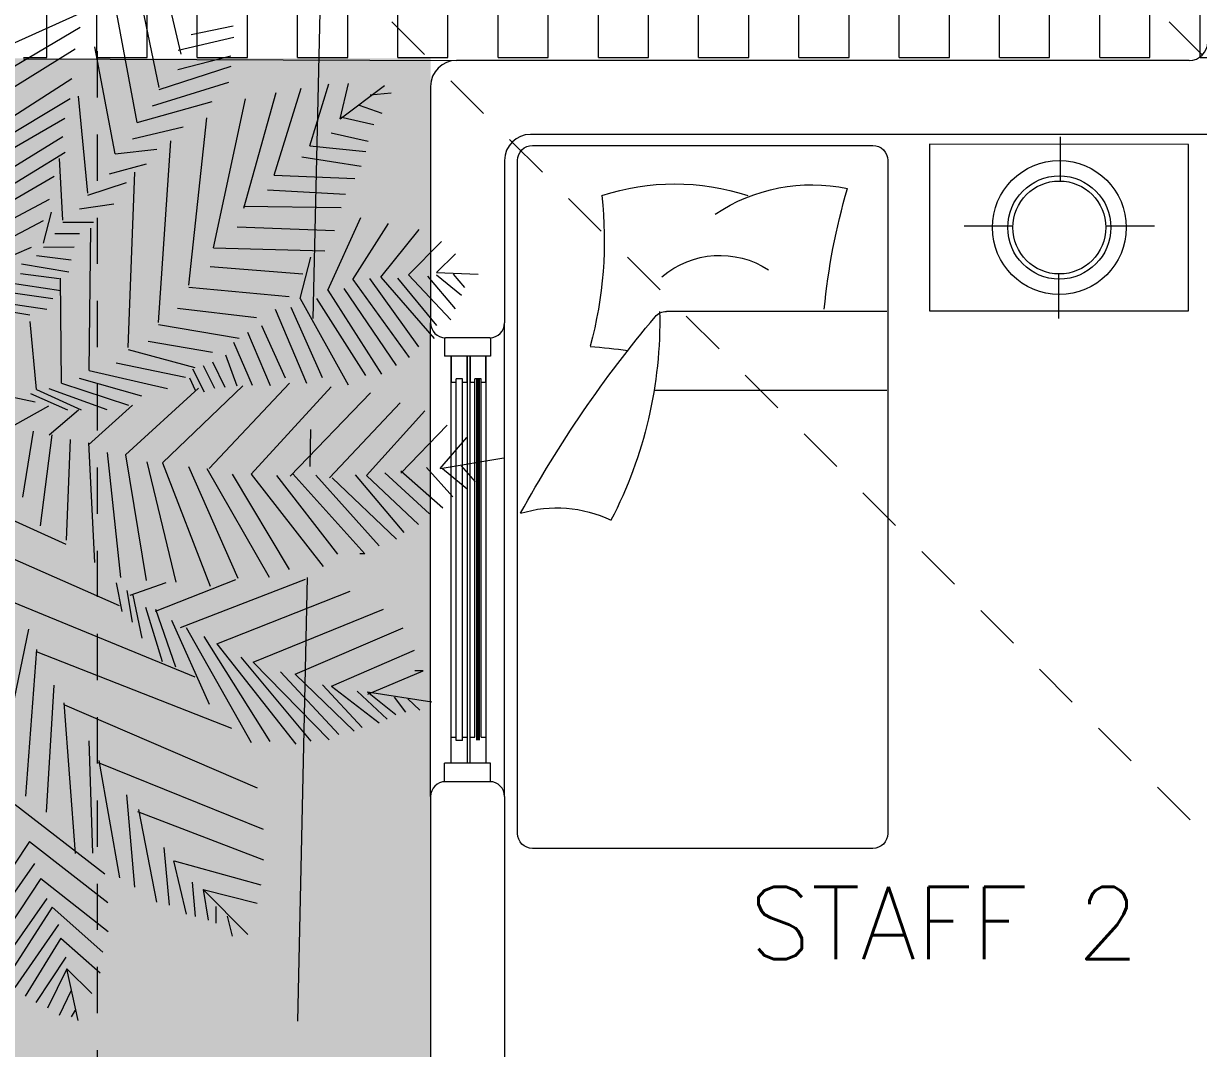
# Model space of a CAD drawing. Header units: metres. Extents: x 8 to 2416, y -346 to 476.
# Drawn here: x 26.852 to 30.027, y 36.683 to 39.454 of the extents above; entities that cross this region are included whole.
import ezdxf

# ---------------------------------------------------------------- set-up
doc = ezdxf.new("R2010")
doc.units = ezdxf.units.M
for name, pattern in [('0', [0]), ('ACAD_ISO10W100', [18, 12, -3, 0, -3]), ('HIDDEN2', [0.1875, 0.125, -0.0625])]:
    doc.linetypes.add(name, pattern=pattern)
doc.layers.get('0').update_dxf_attribs({"color": 250, "linetype": '0', "lineweight": 20})
for name, color, linetype, lineweight in [('A-DOOR', 35, 'Continuous', 5), ('A-WALL', 250, 'Continuous', 20), ('ARBOLES', 86, 'Continuous', 0), ('baños', 140, 'Continuous', 0), ('MOBILIARIOS', 252, 'Continuous', 0), ('piscina', 131, 'Continuous', 0), ('piso', 253, 'Continuous', 0), ('textos', 7, 'Continuous', 0)]:
    doc.layers.add(name, color=color, linetype=linetype, lineweight=lineweight)
for name, color, linetype, lineweight, true_color in [('grama', 7, 'Continuous', 0, 0x698c45), ('SOLAR', 7, 'ACAD_ISO10W100', 9, 0xff1414), ('Techos 1', 7, 'HIDDEN2', 9, 0x42391a)]:
    doc.layers.add(name, color=color, linetype=linetype, lineweight=lineweight, true_color=true_color)
doc.layers.add('hatch piso', color=253, linetype='Continuous', lineweight=0, transparency=0.7)
doc.styles.get("Standard").update_dxf_attribs({"font": 'arial.ttf', "height": 0.1875})

# ---------------------------------------------------------------- blocks, each defined once
blk = doc.blocks.new('palma a')
at = {"layer": 'ARBOLES', "color": 87, "true_color": 0x4f6a34}
for p, q in [((1165.9746, 93.3723), (1165.9068, 93.6618)), ((1165.901, 93.2611), (1165.8329, 93.592)), ((1165.3965, 93.4017), (1165.6472, 93.5144)), ((1165.8275, 93.143), (1165.7591, 93.5085)), ((1165.3825, 93.312), (1165.6369, 93.4622)), ((1166.0086, 93.4386), (1166.1484, 93.4667)), ((1165.9652, 93.386), (1166.1512, 93.4291)), ((1165.3144, 93.2007), (1165.6203, 93.3899)), ((1165.7539, 93.0388), (1165.6855, 93.3973)), ((1165.9639, 93.3209), (1166.1412, 93.3667)), ((1165.9011, 93.2542), (1166.1427, 93.3323)), ((1165.301, 93.0941), (1165.6088, 93.2909)), ((1165.8788, 93.1991), (1166.1339, 93.2782)), ((1166.406, 93.0653), (1166.4694, 93.273)), ((1166.5077, 93.1559), (1166.5347, 93.2736)), ((1166.5077, 93.1559), (1166.6559, 93.2678)), ((1165.6619, 92.9067), (1165.631, 93.2311)), ((1166.1842, 92.8561), (1166.2926, 93.2438)), ((1166.2857, 92.9675), (1166.3764, 93.2584)), ((1166.6081, 93.2363), (1166.678, 93.2427)), ((1165.2879, 93.0347), (1165.6031, 93.2239)), ((1165.8275, 93.143), (1166.0785, 93.2143)), ((1166.0828, 92.724), (1166.1903, 93.2222)), ((1166.5707, 93.2014), (1166.6463, 93.1751)), ((1165.2858, 92.9844), (1165.5858, 93.1581)), ((1166.0001, 92.5989), (1166.0604, 93.1589)), ((1166.5077, 93.1629), (1166.6197, 93.1362)), ((1165.8125, 93.089), (1165.9817, 93.1289)), ((1166.4773, 93.1083), (1166.6014, 93.0805)), ((1165.2542, 92.8957), (1165.5782, 93.0965)), ((1165.8987, 92.4737), (1165.9399, 93.0819)), ((1165.9399, 93.0819), (1165.9399, 93.0819)), ((1165.2431, 92.834), (1165.5861, 93.0442)), ((1165.7539, 93.0388), (1165.8935, 93.0538)), ((1166.3784, 93.0286), (1166.5779, 92.9977)), ((1166.406, 93.0653), (1166.5926, 93.0462)), ((1165.5788, 92.8162), (1165.5676, 93.0233)), ((1165.7355, 92.971), (1165.859, 93.0048)), ((1165.2418, 92.7841), (1165.5498, 92.9636)), ((1165.7969, 92.3899), (1165.8197, 92.9772)), ((1166.2857, 92.9675), (1166.5561, 92.9561)), ((1165.6619, 92.8998), (1165.792, 92.9424)), ((1166.2636, 92.918), (1166.5249, 92.903)), ((1165.2181, 92.7185), (1165.5343, 92.8866)), ((1165.6342, 92.8548), (1165.7498, 92.8712)), ((1165.5142, 92.7397), (1165.5413, 92.8435)), ((1166.1841, 92.863), (1166.5103, 92.859)), ((1165.1982, 92.6471), (1165.5135, 92.8156)), ((1165.5788, 92.8093), (1165.6813, 92.8102)), ((1166.1624, 92.7941), (1166.4882, 92.7816)), ((1166.4662, 92.5823), (1166.5759, 92.825)), ((1166.5498, 92.6176), (1166.6693, 92.8051)), ((1165.5515, 92.7714), (1165.6349, 92.7722)), ((1165.6671, 92.3128), (1165.6722, 92.7894)), ((1166.6429, 92.6253), (1166.7719, 92.7853)), ((1165.1815, 92.601), (1165.4738, 92.7265)), ((1165.5143, 92.7259), (1165.6168, 92.7268)), ((1166.0828, 92.724), (1166.4557, 92.7134)), ((1166.736, 92.633), (1166.8469, 92.7445)), ((1165.4902, 92.6979), (1165.6061, 92.6835)), ((1166.3732, 92.5538), (1166.4093, 92.6923)), ((1166.8291, 92.6407), (1166.8938, 92.7035)), ((1165.4369, 92.6378), (1165.5663, 92.6216)), ((1165.4403, 92.6699), (1165.5989, 92.6437)), ((1166.072, 92.6607), (1166.3818, 92.6365)), ((1166.8291, 92.6407), (1166.969, 92.6351)), ((1166.8853, 92.6352), (1166.9233, 92.5913)), ((1165.3942, 92.6074), (1165.5715, 92.5813)), ((1165.5743, 92.2705), (1165.5712, 92.6227)), ((1166.5498, 92.6176), (1166.7384, 92.3568)), ((1166.6054, 92.6212), (1166.769, 92.392)), ((1166.6429, 92.6253), (1166.8218, 92.4197)), ((1166.6996, 92.622), (1166.8302, 92.4637)), ((1166.736, 92.633), (1166.8771, 92.4823)), ((1166.7992, 92.6287), (1166.8917, 92.5199)), ((1166.8292, 92.6338), (1166.9137, 92.5655)), ((1165.389, 92.5759), (1165.5453, 92.5542)), ((1166.0001, 92.592), (1166.3359, 92.5604)), ((1166.4662, 92.5823), (1166.6457, 92.3007)), ((1166.5196, 92.5878), (1166.6941, 92.3298)), ((1165.3437, 92.5197), (1165.4677, 92.4997)), ((1165.3482, 92.5448), (1165.5255, 92.5187)), ((1165.9629, 92.5214), (1166.227, 92.491)), ((1166.2897, 92.5186), (1166.3944, 92.2708)), ((1166.3424, 92.5247), (1166.4468, 92.2892)), ((1166.3732, 92.5538), (1166.5342, 92.2652)), ((1166.4283, 92.5543), (1166.5921, 92.2963)), ((1165.4906, 92.2491), (1165.4699, 92.4768)), ((1165.8987, 92.4668), (1166.1694, 92.4208)), ((1166.1972, 92.4418), (1166.2733, 92.2629)), ((1166.2434, 92.4642), (1166.323, 92.2881)), ((1165.8642, 92.4109), (1166.0799, 92.3744)), ((1166.1496, 92.4077), (1166.2128, 92.2641)), ((1165.7969, 92.383), (1166.0211, 92.3228)), ((1166.1233, 92.3651), (1166.1615, 92.2619)), ((1165.7572, 92.3389), (1165.9891, 92.2909)), ((1166.049, 92.33), (1166.087, 92.2543)), ((1166.0802, 92.3417), (1166.1213, 92.2575)), ((1165.6338, 92.2878), (1165.8416, 92.2281)), ((1165.6671, 92.3128), (1165.9286, 92.2529)), ((1166.0028, 92.2881), (1166.0218, 92.2468)), ((1166.0131, 92.3181), (1166.0515, 92.2415)), ((1165.4906, 92.2491), (1165.6403, 92.1813)), ((1165.5318, 92.2523), (1165.7263, 92.1829)), ((1165.5743, 92.2705), (1165.7986, 92.1965)), ((1165.7887, 92.0307), (1166.0334, 92.2538)), ((1165.9123, 92.0041), (1166.1814, 92.2621)), ((1166.0687, 91.9848), (1166.3375, 92.2703)), ((1166.2087, 91.9653), (1166.4774, 92.2578)), ((1166.5342, 92.2652), (1166.5342, 92.2652)), ((1165.3543, 92.2354), (1165.4865, 92.2077)), ((1165.47, 92.2364), (1165.5944, 92.1817)), ((1166.3403, 91.9595), (1166.6092, 92.2382)), ((1166.4719, 91.9538), (1166.7082, 92.2045)), ((1165.4178, 92.131), (1165.5323, 92.1942)), ((1165.5332, 92.0975), (1165.6311, 92.1812)), ((1165.6651, 92.0641), (1165.8119, 92.1966)), ((1166.5952, 91.9618), (1166.7906, 92.1776)), ((1166.7102, 91.9697), (1166.8651, 92.1299)), ((1165.4792, 92.1096), (1165.4435, 91.8883)), ((1165.5414, 92.0975), (1165.503, 91.7933)), ((1166.8417, 91.9847), (1166.9312, 92.0891)), ((1165.6033, 92.0819), (1165.5901, 91.7454)), ((1165.665, 92.071), (1165.685, 91.6706)), ((1165.7275, 92.0388), (1165.7716, 91.6201)), ((1165.7887, 92.0307), (1165.8582, 91.6099)), ((1165.8597, 92.0073), (1165.9575, 91.6045)), ((1166.8417, 91.9847), (1167.0551, 92.0211)), ((1165.9123, 92.0041), (1166.0722, 91.5911)), ((1165.9999, 91.9912), (1166.1647, 91.6178)), ((1166.0605, 91.9847), (1166.2693, 91.6205)), ((1166.3484, 91.9665), (1166.5893, 91.6993)), ((1166.6569, 91.9701), (1166.8062, 91.833)), ((1166.7102, 91.9766), (1166.851, 91.8535)), ((1166.7967, 91.9886), (1166.8838, 91.8894)), ((1166.8499, 91.9848), (1166.9327, 91.9164)), ((1166.9125, 91.9935), (1166.9587, 91.9401)), ((1166.1455, 91.9656), (1166.3367, 91.6463)), ((1166.2087, 91.9653), (1166.4498, 91.6566)), ((1166.2936, 91.9611), (1166.4978, 91.6977)), ((1166.4255, 91.9623), (1166.6375, 91.7258)), ((1166.4801, 91.9539), (1166.6957, 91.7486)), ((1166.5574, 91.9634), (1166.7206, 91.7707)), ((1166.5952, 91.9618), (1166.7693, 91.7976)), ((1165.2889, 91.8674), (1165.5883, 91.7319)), ((1166.851, 91.8535), (1166.851, 91.8535)), ((1165.3368, 91.7159), (1165.7672, 91.5263)), ((1166.5893, 91.6993), (1166.5728, 91.6991)), ((1165.8885, 91.5066), (1166.1579, 91.6126)), ((1165.9729, 91.4521), (1166.3908, 91.6146)), ((1165.7572, 91.6021), (1165.7767, 91.5056)), ((1165.7935, 91.5761), (1165.8106, 91.4706)), ((1165.8042, 91.5611), (1165.925, 91.6036)), ((1166.0945, 91.3979), (1166.5403, 91.5745)), ((1165.413, 91.5369), (1166.021, 91.2867)), ((1165.8135, 91.5612), (1165.8427, 91.4164)), ((1165.8559, 91.5209), (1165.9114, 91.3388)), ((1165.8885, 91.5135), (1165.9554, 91.3207)), ((1166.2162, 91.3368), (1166.6527, 91.5133)), ((1165.9425, 91.4775), (1166.0688, 91.1961)), ((1165.4636, 91.4464), (1165.3732, 91.0093)), ((1165.9915, 91.4523), (1166.2093, 91.0674)), ((1166.0506, 91.4227), (1166.2718, 91.071)), ((1166.3564, 91.2966), (1166.7185, 91.4518)), ((1165.4902, 91.3788), (1165.4534, 90.888)), ((1166.0945, 91.3979), (1166.3584, 91.0618)), ((1165.489, 91.3718), (1166.1436, 91.1151)), ((1166.1751, 91.3527), (1166.4091, 91.0722)), ((1166.4779, 91.2562), (1166.7564, 91.3761)), ((1166.2162, 91.3368), (1166.4701, 91.0766)), ((1166.3074, 91.3039), (1166.5031, 91.0942)), ((1166.5993, 91.2297), (1166.785, 91.3073)), ((1166.785, 91.3073), (1166.757, 91.307)), ((1165.5487, 91.2588), (1165.5228, 90.8337)), ((1166.3564, 91.2966), (1166.5538, 91.1049)), ((1166.4478, 91.2609), (1166.581, 91.1179)), ((1166.4779, 91.2562), (1166.6374, 91.1333)), ((1166.5638, 91.2389), (1166.6642, 91.1456)), ((1166.5992, 91.2366), (1166.8138, 91.2039)), ((1166.5992, 91.2366), (1166.6931, 91.1614)), ((1165.5822, 91.2), (1165.6196, 90.6961)), ((1165.5838, 91.1931), (1166.2293, 90.9156)), ((1166.6878, 91.2188), (1166.7259, 91.1692)), ((1166.7336, 91.2135), (1166.7743, 91.1754)), ((1165.6661, 91.0733), (1165.6775, 90.6967)), ((1165.6973, 91.0007), (1166.2491, 90.7776)), ((1165.699, 91.0076), (1165.7683, 90.6145)), ((1165.7915, 90.8919), (1165.8184, 90.5826)), ((1165.419, 90.8601), (1165.7192, 90.6279)), ((1165.8292, 90.8361), (1166.25, 90.674)), ((1165.8321, 90.843), (1165.8924, 90.5327)), ((1166.2491, 90.7776), (1166.2491, 90.7776)), ((1165.4666, 90.7362), (1165.2643, 90.4305)), ((1165.4666, 90.7362), (1165.7294, 90.5313)), ((1165.9169, 90.7161), (1165.9347, 90.5222)), ((1165.9487, 90.6714), (1165.9914, 90.4922)), ((1165.9518, 90.6714), (1166.2414, 90.5911)), ((1165.4839, 90.6623), (1165.2925, 90.3896)), ((1165.505, 90.6122), (1165.3303, 90.3482)), ((1165.505, 90.6122), (1165.7302, 90.4346)), ((1166.0121, 90.5997), (1166.0212, 90.4845)), ((1166.0482, 90.5756), (1166.0656, 90.4721)), ((1166.0482, 90.5756), (1166.1976, 90.4249)), ((1166.0482, 90.5756), (1166.2295, 90.5288)), ((1165.5253, 90.5455), (1165.3552, 90.3018)), ((1165.5431, 90.5158), (1165.3869, 90.2727)), ((1165.5431, 90.5158), (1165.7122, 90.3654)), ((1165.7294, 90.5313), (1165.7294, 90.5313)), ((1166.0909, 90.5178), (1166.0914, 90.462)), ((1166.1289, 90.4854), (1166.1456, 90.4183)), ((1165.5638, 90.4574), (1165.4176, 90.2466)), ((1165.572, 90.4125), (1165.4526, 90.218)), ((1165.572, 90.4125), (1165.7035, 90.2962)), ((1165.589, 90.3481), (1165.488, 90.1972)), ((1165.5916, 90.3091), (1165.5275, 90.1773)), ((1165.5916, 90.3091), (1165.6762, 90.2269)), ((1165.6304, 90.1367), (1165.5916, 90.3091)), ((1165.6061, 90.2367), (1165.5665, 90.1537)), ((1165.6202, 90.1715), (1165.6069, 90.1483))]:
    blk.add_line(p, q, dxfattribs=at)
blk = doc.blocks.new('PL BASE 1N NASAS 09')
at = {"layer": 'A-DOOR'}
for p, q in [((-122.3935, -49.599), (-122.3935, -49.649)), ((-122.2695, -49.599), (-122.2695, -49.649)), ((-122.2695, -49.649), (-122.3935, -49.649)), ((-122.3751, -50.749), (-122.3751, -49.649)), ((-122.3321, -49.649), (-122.3321, -50.749)), ((-122.3245, -50.749), (-122.3245, -49.649)), ((-122.2815, -49.649), (-122.2815, -50.749)), ((-122.3623, -50.6877), (-122.3623, -49.7103)), ((-122.3449, -49.7103), (-122.3623, -49.7103)), ((-122.3449, -50.6877), (-122.3449, -49.7103)), ((-122.3117, -50.679), (-122.3117, -49.7103)), ((-122.2943, -49.7103), (-122.3117, -49.7103)), ((-122.2943, -50.679), (-122.2943, -49.7103)), ((-122.3449, -50.6877), (-122.3623, -50.6877)), ((-122.2695, -50.749), (-122.3935, -50.749)), ((-122.3935, -50.799), (-122.3935, -50.749)), ((-122.2695, -50.799), (-122.2695, -50.749))]:
    blk.add_line(p, q, dxfattribs=at)
for points in [[(-122.3449, -49.719), (-122.3321, -49.719), (-122.3321, -49.649), (-122.3751, -49.649), (-122.3751, -49.719), (-122.3623, -49.719)], [(-122.2943, -49.719), (-122.2815, -49.719), (-122.2815, -49.649), (-122.3245, -49.649), (-122.3245, -49.719), (-122.3117, -49.719)], [(-122.3449, -50.679), (-122.3321, -50.679), (-122.3321, -50.749), (-122.3751, -50.749), (-122.3751, -50.679), (-122.3623, -50.679)], [(-122.2943, -50.679), (-122.2815, -50.679), (-122.2815, -50.749), (-122.3245, -50.749), (-122.3245, -50.679), (-122.3117, -50.679)]]:
    blk.add_lwpolyline(points, dxfattribs=at)
at = {"layer": 'A-WALL'}
for p, q in [((-120.3811, -48.8497), (-122.3611, -48.8497)), ((-122.4311, -48.9197), (-122.4311, -49.559)), ((-120.0011, -49.0497), (-122.1611, -49.0497)), ((-122.2311, -49.1197), (-122.2311, -49.559)), ((-122.4311, -50.839), (-122.4311, -49.559)), ((-122.2311, -50.839), (-122.2311, -49.559)), ((-122.2711, -49.599), (-122.3911, -49.599)), ((-122.2711, -50.799), (-122.3911, -50.799)), ((-122.4311, -50.839), (-122.4311, -53.2597)), ((-122.2311, -50.839), (-122.2311, -52.4997))]:
    blk.add_line(p, q, dxfattribs=at)
for centre, radius, start, end in [((-120.3811, -48.7997), 0.05, 270, 360), ((-122.3611, -48.9197), 0.07, 90, 180), ((-122.1611, -49.1197), 0.07, 90, 180), ((-122.3911, -49.559), 0.04, 180, 270), ((-122.2711, -49.559), 0.04, 270, 360), ((-122.3911, -50.839), 0.04, 90, 180), ((-122.2711, -50.839), 0.04, 0, 90)]:
    blk.add_arc(centre, radius, start, end, dxfattribs=at)
at = {"layer": 'piscina', "const_width": 0.01}
blk.add_lwpolyline([(-122.303, -49.7103), (-122.303, -50.6877)], dxfattribs=at)
at = {"layer": 'piso'}
blk.add_line((-123.5311, -48.8454), (-122.3611, -48.8497), dxfattribs=at)
at = {"layer": 'Techos 1'}
for p, q in [((-123.3311, -56.1498), (-123.3311, -47.9498)), ((-123.3311, -47.9498), (-119.2311, -52.0497)), ((-121.2311, -47.9498), (-118.0811, -51.0997))]:
    blk.add_line(p, q, dxfattribs=at)
at = {"layer": 'textos', "insert": (-121.7039, -51.2785), "char_height": 0.195, "width": 3.386779, "attachment_point": 7}
blk.add_mtext('{\\Fromans|c0; STAFF 2}', dxfattribs=at)
blk = doc.blocks.new('SBED BL22')
at = {"layer": 'MOBILIARIOS'}
for p, q in [((0.0024, -0.4088), (0.5977, -0.4088)), ((0.0024, -0.622), (0.6287, -0.622))]:
    blk.add_line(p, q, dxfattribs=at)
blk.add_lwpolyline([(1, -1.82), (1, 0, 0.414214), (0.96, 0.04), (0.04, 0.04, 0.414214), (0, 0), (0, -1.82, 0.414214), (0.04, -1.86), (0.96, -1.86, 0.414214)], format="xyb", close=True, dxfattribs=at)
for centre, radius, start, end in [((0.206, -0.5325), 0.4662, 56.115, 102.0188), ((-1.5957, -0.5731), 1.7755, 5.5112, 16.2393), ((0.5755, -0.6929), 0.6292, 71.7279, 108.2721), ((1.8554, -0.2171), 1.0894, 173.5834, 195.2056), ((0.4533, -0.4985), 0.2414, 49.5381, 122.9919), ((0.5977, -0.4488), 0.04, 40.117, 90), ((1.7867, -0.4334), 1.1707, 178.7966, 207.447), ((-1.8433, -2.5056), 3.232, 28.6854, 40.117), ((1.0264, -3.0153), 2.5222, 95.0578, 97.3886), ((0.8936, -1.272), 0.3327, 72.799, 116.0068)]:
    blk.add_arc(centre, radius, start, end, dxfattribs=at)
blk = doc.blocks.new('PL MUEBLES 1N NASAS 09')
at = {"layer": 'hatch piso'}
h = blk.add_hatch(dxfattribs=at)
h.set_pattern_fill('AR-BRSTD', color=256, scale=0.002, angle=-90)
h.set_pattern_definition([(270, (38.70153, 39.36118), (0.1354836, -2e-17), []), (0, (38.70153, 39.36118), (0.1354836, 0.2032), [0.1354836, -0.1354836])])
edge = h.paths.add_edge_path()
edge.add_line((42.2305, 44.7307), (42.2055, 44.7557))
edge.add_line((42.2055, 44.7557), (42.0805, 44.7557))
edge.add_arc((42.0805, 44.9057), 0.15, 180, 270, ccw=False)
edge.add_line((41.9305, 44.9057), (41.9305, 46.5503))
edge.add_line((41.9305, 46.5503), (38.7304, 46.5503))
edge.add_line((38.7304, 46.5503), (38.7304, 39.3612))
edge.add_line((38.7304, 39.3612), (41.9305, 39.3612))
edge.add_line((41.9305, 39.3612), (41.9305, 41.0057))
edge.add_arc((42.0805, 41.0057), 0.15, 90, 180, ccw=False)
edge.add_line((42.0805, 41.1557), (42.2305, 41.1557))
edge.add_line((42.2305, 41.1557), (42.2305, 44.7307))
at = {"layer": 'MOBILIARIOS'}
for p, q in [((41.5325, 39.0276), (41.5325, 39.1476)), ((41.4039, 38.9059), (41.2721, 38.9059)), ((41.7868, 38.9057), (41.655, 38.9057)), ((41.5282, 38.6565), (41.5282, 38.7765))]:
    blk.add_line(p, q, dxfattribs=at)
blk.add_lwpolyline([(41.1783, 39.1271), (41.1783, 38.6771), (41.8783, 38.6769), (41.8783, 39.1269)], close=True, dxfattribs=at)
for radius in [0.1809, 0.1394, 0.1256]:
    blk.add_circle((41.5294, 38.9021), radius, dxfattribs=at)
at = {"layer": 'baños'}
blk.add_blockref('PL BASE 1N NASAS 09', (162.2615, 88.2033), dxfattribs=at)
at = {"layer": 'MOBILIARIOS', "xscale": -1, "rotation": 359.9974981127077}
blk.add_blockref('SBED BL22', (41.0657, 39.0838), dxfattribs=at)

msp = doc.modelspace()

# ---------------------------------------------------------------- hatches: boundary and pattern name
at = {"layer": 'grama', "transparency": 33554495}
h = msp.add_hatch(color=256, dxfattribs=at)
h.dxf.hatch_style = 1
edge = h.paths.add_edge_path()
edge.add_line((80.8091, 57.9566), (21.0607, 57.947))
edge.add_line((21.0607, 57.947), (21.0385, 56.947))
edge.add_line((21.0385, 56.947), (37.3509, 56.9496))
edge.add_arc((37.351, 56.3496), 0.6, 0.0092, 90.0092, ccw=False)
edge.add_line((37.951, 56.3497), (37.9514, 53.9497))
edge.add_arc((37.3514, 53.9496), 0.6, -89.9908, 0.0092, ccw=False)
edge.add_line((37.3515, 53.3496), (36.0515, 53.3494))
edge.add_arc((36.0515, 53.0494), 0.3, 90.0092, 180.0139)
edge.add_line((35.7515, 53.0493), (35.7516, 52.9481))
edge.add_line((35.7516, 52.9481), (52.3266, 52.9536))
edge.add_line((52.3266, 52.9536), (52.3266, 53.2536))
edge.add_line((52.3266, 53.2536), (62.2016, 53.2536))
edge.add_line((62.2016, 53.2536), (62.2016, 47.4481))
edge.add_line((62.2016, 47.4481), (63.2016, 47.4481))
edge.add_line((63.2016, 47.4481), (63.2016, 53.2549))
edge.add_line((63.2016, 53.2549), (70.3634, 53.2549))
edge.add_line((70.3634, 53.2549), (70.3634, 47.7481))
edge.add_line((70.3634, 47.7481), (70.9634, 47.7481))
edge.add_line((70.9634, 47.7481), (70.9634, 38.1618))
edge.add_line((70.9634, 38.1618), (70.3634, 38.1624))
edge.add_line((70.3634, 38.1624), (70.3634, 32.6542))
edge.add_line((70.3634, 32.6542), (63.2016, 32.6549))
edge.add_line((63.2016, 32.6549), (63.2016, 38.459))
edge.add_line((63.2016, 38.459), (62.2016, 38.459))
edge.add_line((62.2016, 38.459), (62.1891, 32.6536))
edge.add_line((62.1891, 32.6536), (52.3266, 32.6536))
edge.add_line((52.3266, 32.6536), (52.3266, 32.9536))
edge.add_line((52.3266, 32.9536), (27.9516, 32.959))
edge.add_line((27.9516, 32.959), (27.9516, 39.359))
edge.add_line((27.9516, 39.359), (26.8226, 39.359))
edge.add_line((26.8226, 39.359), (26.8226, 40.259))
edge.add_line((26.8226, 40.259), (26.4226, 40.259))
edge.add_line((26.4226, 40.259), (26.4226, 45.6481))
edge.add_line((26.4226, 45.6481), (26.8226, 45.6481))
edge.add_line((26.8226, 45.6481), (26.8226, 46.5481))
edge.add_line((26.8226, 46.5481), (27.9516, 46.5481))
edge.add_line((27.9516, 46.5481), (27.9516, 52.9481))
edge.add_line((27.9516, 52.9481), (28.1515, 52.9481))
edge.add_line((28.1515, 52.9481), (28.1515, 53.0481))
edge.add_arc((27.8515, 53.0481), 0.3, 0.0092, 90.0092)
edge.add_line((27.8515, 53.3481), (25.1634, 53.3476))
edge.add_arc((25.1635, 52.5476), 0.8, 90.0092, 198.7971)
edge.add_arc((-3.0236, 42.9535), 28.9752, -26.20209, 18.79711, ccw=False)
edge.add_arc((21.1796, 31.043), 2, 270, 333.7979, ccw=False)
edge.add_line((21.1796, 29.043), (20.4196, 29.043))
edge.add_line((20.4196, 29.043), (20.3955, 27.9576))
edge.add_line((20.3955, 27.9576), (80.305, 27.9575))
edge.add_line((80.305, 27.9575), (80.8091, 57.9566))

# ---------------------------------------------------------------- linework, layer by layer
at = {"layer": 'SOLAR', "ltscale": 0.1}
msp.add_lwpolyline([(65.3869, 32.9575), (27.5082, 32.9576), (27.9516, 52.9481), (65.7229, 52.9542)], close=True, dxfattribs=at)

# ---------------------------------------------------------------- block references
msp.add_blockref('PL MUEBLES 1N NASAS 09', (-11.8789, 0))
at = {"layer": 'ARBOLES', "xscale": 0.8071706068944033, "yscale": 0.8071706068944033, "zscale": 0.8071706068944033}
msp.add_blockref('palma a', (-913.8631, -35.9967), dxfattribs=at)

doc.saveas('drawing.dxf')
